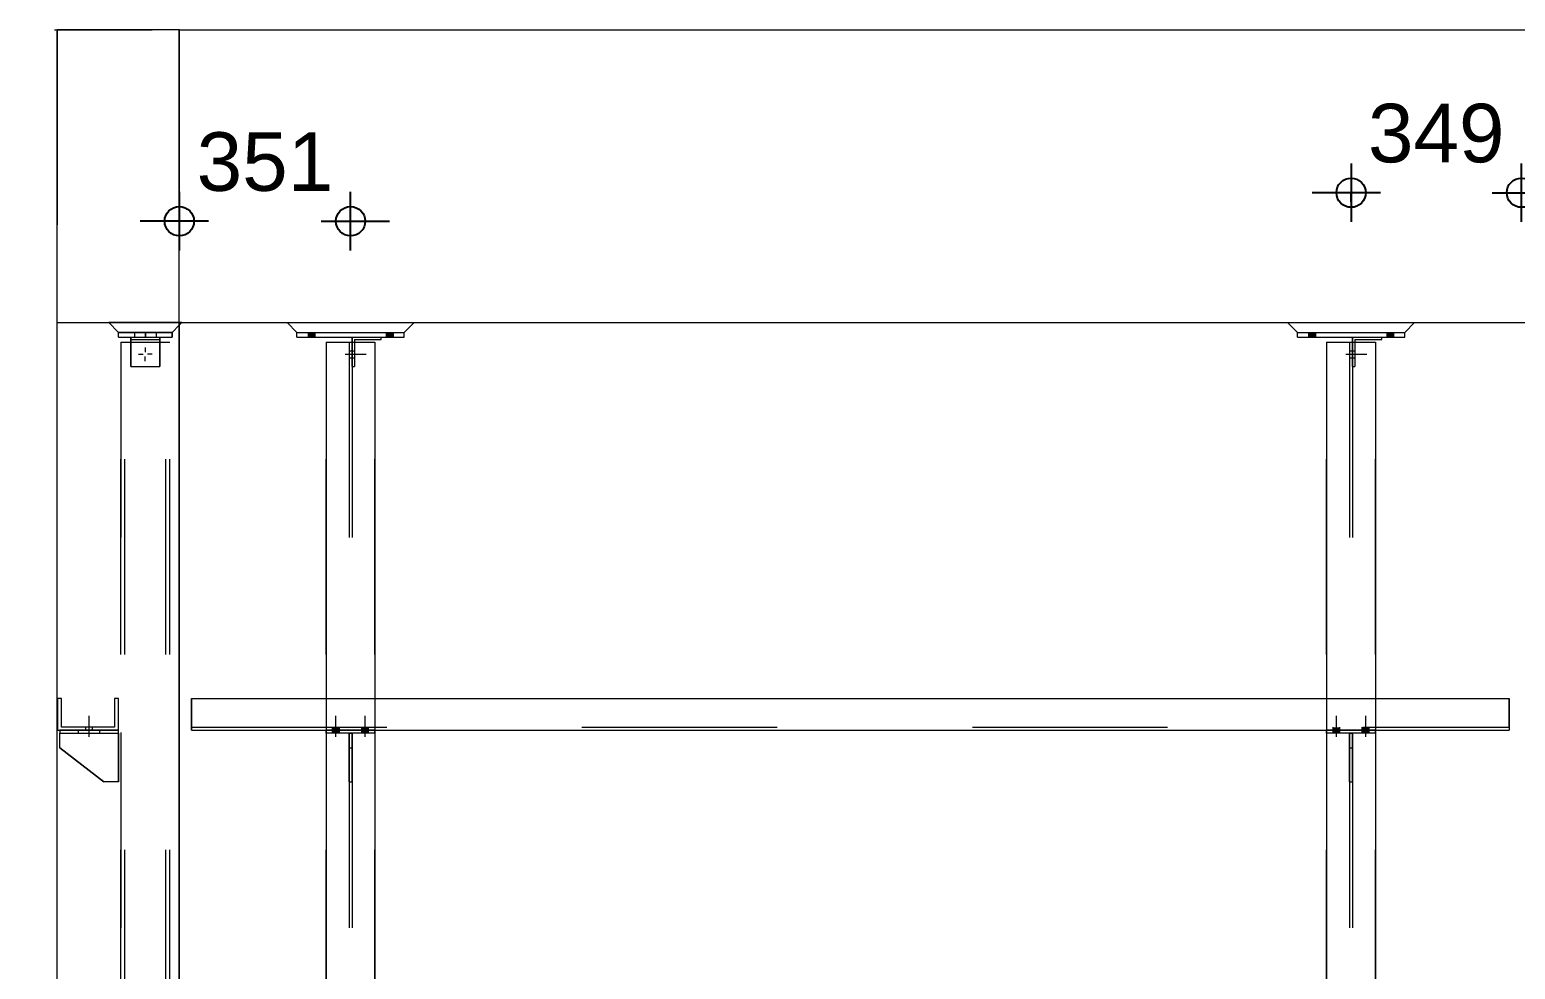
# Model space of a CAD drawing. Header units: millimetres. Extents: x 652937 to 1670132, y 1473552 to 2851037.
# Drawn here: x 663582.938 to 663585.982, y 1524535.315 to 1524537.24 of the extents above; entities that cross this region are included whole.
import ezdxf

# ---------------------------------------------------------------- set-up
doc = ezdxf.new("R2010")
doc.units = ezdxf.units.MM
for name, pattern in [('XKITLINE00', [0]), ('XKITLINE01', [4, 1, -1, 1, -1]), ('XKITLINE02', [4, 2, -2])]:
    doc.linetypes.add(name, pattern=pattern)
for name, color, linetype, lineweight in [('Bolt', 7, 'Continuous', 0), ('Part', 7, 'Continuous', 0), ('S-GRID', 7, 'Continuous', 9)]:
    doc.layers.add(name, color=color, linetype=linetype, lineweight=lineweight)
doc.layers.add('S-DIM', color=7, linetype='Continuous')
doc.styles.add('Arial', font='arial.ttf')
doc.dimstyles.new('Dim 40 - Cen', dxfattribs={"dimscale": 0.04, "dimtxt": 3, "dimasz": 1, "dimexe": 0, "dimexo": 1, "dimgap": 1.5, "dimtad": 1, "dimdec": 0, "dimlfac": 1000, "dimzin": 1, "dimdsep": 46, "dimtxsty": 'Arial', "dimblk": 'CEN1', "dimcen": 0.09, "dimclrd": 7, "dimclre": 7, "dimclrt": 7, "dimadec": 0, "dimazin": 0, "dimtfac": 1, "dimtdec": 0, "dimtix": 1, "dimtofl": 0, "dimtmove": 2, "dimatfit": 3, "dimfxl": 1, "dimtfill": 1, "dimtolj": 1, "dimtzin": 0, "dimarcsym": 1})

# ---------------------------------------------------------------- blocks, each defined once
blk = doc.blocks.new('*A39434467')
at = {"layer": 'S-GRID', "color": 7, "linetype": 'XKITLINE01', "lineweight": 0}
blk.add_line((-30.905117, -64.620099), (129.806536, -64.620099), dxfattribs=at)
blk = doc.blocks.new('*A39464470')
at = {"layer": 'Part', "color": 7, "linetype": 'XKITLINE00', "lineweight": 0}
for p, q in [((3.726976, -67.620099), (3.826996, -67.720099)), ((3.826996, -67.720099), (4.926996, -67.720099)), ((5.026976, -67.620099), (4.926996, -67.720099)), ((4.927106, -67.720099), (5.027126, -67.620099))]:
    blk.add_line(p, q, dxfattribs=at)
at = {"layer": 'Part', "color": 7, "linetype": 'XKITLINE02', "lineweight": 0}
for p, q in [((3.727126, -67.620099), (3.726976, -67.620099)), ((3.726976, -67.620099), (5.027126, -67.620099)), ((3.827106, -67.720099), (3.727126, -67.620099)), ((4.926996, -67.720099), (4.927106, -67.720099)), ((4.926996, -67.720099), (4.927106, -67.720099))]:
    blk.add_line(p, q, dxfattribs=at)
blk = doc.blocks.new('*A39474471')
at = {"layer": 'Bolt', "color": 7, "linetype": 'XKITLINE02', "lineweight": 0}
for p, q in [((4.322451, -67.945099), (4.537051, -67.945099)), ((4.362044, -67.910099), (4.392044, -67.910099)), ((4.362058, -67.980099), (4.392058, -67.980099)), ((4.392032, -67.910099), (4.417032, -67.910099)), ((4.392071, -67.980099), (4.417071, -67.980099))]:
    blk.add_line(p, q, dxfattribs=at)
blk = doc.blocks.new('*A39484472')
at = {"layer": 'Bolt'}
for points in [[(3.942, -67.77), (3.942, -67.72), (4.012, -67.72), (4.012, -67.77)], [(4.742, -67.77), (4.742, -67.72), (4.812, -67.72), (4.812, -67.77)]]:
    blk.add_hatch(color=7, dxfattribs=at).paths.add_polyline_path(points, flags=17)
at = {"layer": 'Bolt', "color": 7, "linetype": 'XKITLINE00', "lineweight": 0}
for p, q in [((3.942, -67.72), (3.942, -67.77)), ((3.977, -67.72), (3.977, -67.77)), ((4.012, -67.72), (4.012, -67.77)), ((4.742, -67.72), (4.742, -67.77)), ((4.777, -67.72), (4.777, -67.77)), ((4.812, -67.72), (4.812, -67.77))]:
    blk.add_line(p, q, dxfattribs=at)
blk = doc.blocks.new('*A39494473')
at = {"layer": 'Part', "color": 7, "linetype": 'XKITLINE00', "lineweight": 0}
for p, q in [((4.126876, -71.825099), (4.126876, -71.795099)), ((4.626996, -71.825099), (4.126876, -71.825099)), ((4.626876, -71.825099), (4.626876, -71.795099)), ((4.626996, -71.825099), (4.626876, -71.825099)), ((4.626996, -71.795099), (4.626996, -71.825099))]:
    blk.add_line(p, q, dxfattribs=at)
at = {"layer": 'Part', "color": 7, "linetype": 'XKITLINE02', "lineweight": 0}
for p, q in [((4.626996, -71.795099), (4.126876, -71.795099)), ((4.126996, -71.825099), (4.126996, -71.795099)), ((4.626876, -71.795099), (4.626996, -71.795099))]:
    blk.add_line(p, q, dxfattribs=at)
blk = doc.blocks.new('*A39574481')
at = {"layer": 'Part', "color": 7, "linetype": 'XKITLINE00', "lineweight": 0}
for p, q in [((-8.878107, -83.220099), (-8.878107, -64.620099)), ((-7.628107, -64.620099), (-8.878107, -64.620099)), ((-7.628107, -83.220099), (-7.628107, -64.620099)), ((-7.627707, -67.620099), (-7.627707, -83.220099)), ((-7.628107, -83.220099), (-8.878107, -83.220099))]:
    blk.add_line(p, q, dxfattribs=at)
at = {"layer": 'Part', "color": 7, "linetype": 'XKITLINE02', "lineweight": 0}
for p, q in [((-8.877707, -83.220099), (-8.877707, -64.620099)), ((-7.627707, -64.620099), (-7.628107, -64.620099)), ((-7.627707, -64.620099), (-7.627707, -67.620099)), ((-7.627707, -83.220099), (-7.628107, -83.220099))]:
    blk.add_line(p, q, dxfattribs=at)
blk = doc.blocks.new('*A39584482')
at = {"layer": 'Part', "color": 7, "linetype": 'XKITLINE02', "lineweight": 0}
for p, q in [((-8.225823, -83.020099), (-8.225823, -67.820099)), ((-8.225823, -67.820099), (-8.225723, -67.820099)), ((-8.225823, -67.820099), (-7.725723, -67.820099)), ((-8.225723, -67.820099), (-8.225723, -83.020099)), ((-8.185823, -83.020099), (-8.185823, -67.820099)), ((-8.185776, -83.020099), (-8.185776, -67.820099)), ((-8.18577, -83.020099), (-8.18577, -67.820099)), ((-8.185723, -83.020099), (-8.185723, -67.820099)), ((-7.765823, -83.020099), (-7.765823, -67.820099)), ((-7.765776, -83.020099), (-7.765776, -67.820099)), ((-7.76577, -83.020099), (-7.76577, -67.820099)), ((-7.765723, -83.020099), (-7.765723, -67.820099)), ((-7.725823, -83.020099), (-7.725823, -67.820099)), ((-7.725723, -83.020099), (-7.725723, -67.820099)), ((-8.225723, -83.020099), (-8.225823, -83.020099)), ((-8.225823, -83.020099), (-7.725723, -83.020099))]:
    blk.add_line(p, q, dxfattribs=at)
blk = doc.blocks.new('*A39594483')
at = {"layer": 'Part', "color": 7, "linetype": 'XKITLINE00', "lineweight": 0}
for p, q in [((-6.122986, -67.820099), (-6.122978, -67.820099)), ((-6.122986, -67.820099), (-6.122986, -71.470099)), ((-6.122986, -67.820099), (-5.622978, -67.820099)), ((-5.622986, -67.820099), (-5.622986, -71.470099)), ((-5.622894, -67.820099), (-5.622894, -71.470099)), ((-5.622886, -67.820099), (-5.622894, -67.820099)), ((-6.122986, -71.825099), (-6.122986, -78.970099)), ((-5.622986, -71.795099), (-5.622986, -78.970099)), ((-5.622894, -71.795099), (-5.622894, -78.970099)), ((-5.622986, -79.295099), (-5.622986, -83.020099)), ((-5.622894, -79.295099), (-5.622894, -83.020099)), ((-6.122986, -79.325099), (-6.122986, -83.020099)), ((-6.122986, -83.020099), (-6.122978, -83.020099)), ((-6.122986, -83.020099), (-5.622978, -83.020099)), ((-5.622894, -83.020099), (-5.622886, -83.020099))]:
    blk.add_line(p, q, dxfattribs=at)
at = {"layer": 'Part', "color": 7, "linetype": 'XKITLINE02', "lineweight": 0}
for p, q in [((-6.122978, -67.820099), (-6.122978, -83.020099)), ((-6.122894, -83.020099), (-6.122894, -67.820099)), ((-6.122894, -67.820099), (-6.122886, -67.820099)), ((-6.122886, -67.820099), (-6.122886, -83.020099)), ((-5.887978, -67.820099), (-5.887978, -83.020099)), ((-5.887894, -67.820099), (-5.887894, -83.020099)), ((-5.857978, -67.820099), (-5.857978, -83.020099)), ((-5.857894, -67.820099), (-5.857894, -83.020099)), ((-5.622978, -67.820099), (-5.622978, -83.020099)), ((-5.622978, -67.820099), (-5.622894, -67.820099)), ((-5.622978, -67.820099), (-5.622886, -67.820099)), ((-5.622886, -83.020099), (-5.622886, -67.820099)), ((-6.122986, -71.470099), (-6.122986, -71.825099)), ((-5.622986, -71.470099), (-5.622986, -71.795099)), ((-5.622894, -71.470099), (-5.622894, -71.795099)), ((-6.122986, -78.970099), (-6.122986, -79.325099)), ((-5.622986, -78.970099), (-5.622986, -79.295099)), ((-5.622894, -78.970099), (-5.622894, -79.295099)), ((-6.122886, -83.020099), (-6.122894, -83.020099)), ((-5.622978, -83.020099), (-5.622894, -83.020099)), ((-5.622978, -83.020099), (-5.622886, -83.020099))]:
    blk.add_line(p, q, dxfattribs=at)
blk = doc.blocks.new('*A39604484')
at = {"layer": 'Part', "color": 7, "linetype": 'XKITLINE02', "lineweight": 0}
for p, q in [((-8.850764, -71.825099), (-8.250758, -71.825099)), ((-8.850764, -71.975099), (-8.850764, -71.825099)), ((-8.850758, -71.975099), (-8.850758, -71.825099)), ((-8.250764, -72.325099), (-8.250764, -71.825099)), ((-8.250758, -71.825099), (-8.250758, -72.325099)), ((-8.850758, -71.975099), (-8.850764, -71.975099)), ((-8.850764, -71.975099), (-8.400764, -72.325099)), ((-8.400758, -72.325099), (-8.850758, -71.975099)), ((-8.250758, -72.325099), (-8.400764, -72.325099))]:
    blk.add_line(p, q, dxfattribs=at)
blk = doc.blocks.new('*A39654489')
at = {"layer": 'Part', "color": 7, "linetype": 'XKITLINE00', "lineweight": 0}
for p, q in [((-5.888112, -71.975099), (-5.888112, -71.825099)), ((-5.888112, -71.825099), (-5.858112, -71.825099)), ((-5.858112, -71.975099), (-5.858112, -71.825099)), ((-5.857991, -72.325099), (-5.857991, -71.825099)), ((-5.888022, -72.325099), (-5.888112, -71.975099)), ((-5.888112, -71.975099), (-5.858112, -71.975099)), ((-5.858112, -71.975099), (-5.858022, -72.325099)), ((-5.887991, -72.325099), (-5.888022, -72.325099)), ((-5.888022, -72.325099), (-5.857991, -72.325099))]:
    blk.add_line(p, q, dxfattribs=at)
at = {"layer": 'Part', "color": 7, "linetype": 'XKITLINE02', "lineweight": 0}
for p, q in [((-5.888112, -71.825099), (-5.887991, -71.825099)), ((-5.887991, -71.825099), (-5.887991, -72.325099)), ((-5.858112, -71.825099), (-5.857991, -71.825099)), ((-5.857991, -71.825099), (-5.858112, -71.825099))]:
    blk.add_line(p, q, dxfattribs=at)
blk = doc.blocks.new('*A39684492')
at = {"layer": 'Part', "color": 7, "linetype": 'XKITLINE02', "lineweight": 0}
for p, q in [((-8.250711, -71.795099), (-8.850811, -71.795099)), ((-8.850811, -71.795099), (-8.850811, -71.825099)), ((-8.850811, -71.825099), (-8.250711, -71.825099)), ((-8.850711, -71.795099), (-8.850711, -71.825099)), ((-8.250811, -71.825099), (-8.250811, -71.795099)), ((-8.250711, -71.825099), (-8.250711, -71.795099))]:
    blk.add_line(p, q, dxfattribs=at)
blk = doc.blocks.new('*A39694493')
at = {"layer": 'Bolt', "color": 7, "linetype": 'XKITLINE02', "lineweight": 0}
for p, q in [((-8.550791, -71.864699), (-8.550791, -71.650099)), ((-8.550731, -71.864699), (-8.550731, -71.650099)), ((-8.660798, -71.825099), (-8.660798, -71.795099)), ((-8.660738, -71.825099), (-8.660738, -71.795099)), ((-8.585798, -71.795099), (-8.585798, -71.765099)), ((-8.585738, -71.795099), (-8.585738, -71.765099)), ((-8.515784, -71.795099), (-8.515784, -71.765099)), ((-8.515724, -71.795099), (-8.515724, -71.765099)), ((-8.440784, -71.825099), (-8.440784, -71.795099)), ((-8.440724, -71.825099), (-8.440724, -71.795099))]:
    blk.add_line(p, q, dxfattribs=at)
blk = doc.blocks.new('*A39704494')
at = {"layer": 'Part', "color": 7, "linetype": 'XKITLINE02', "lineweight": 0}
for p, q in [((-7.600643, -67.620099), (-8.350904, -67.620099)), ((-8.350904, -67.620099), (-8.250883, -67.720099)), ((-8.250663, -67.720099), (-8.350643, -67.620099)), ((-8.250883, -67.720099), (-7.700663, -67.720099)), ((-7.700883, -67.720099), (-7.627707, -67.646908)), ((-7.700663, -67.720099), (-7.627707, -67.647158))]:
    blk.add_line(p, q, dxfattribs=at)
at = {"layer": 'Part', "color": 7, "linetype": 'XKITLINE00', "lineweight": 0}
for p, q in [((-7.627707, -67.646908), (-7.600904, -67.620099)), ((-7.627707, -67.647158), (-7.600643, -67.620099))]:
    blk.add_line(p, q, dxfattribs=at)
blk = doc.blocks.new('*A39714495')
at = {"layer": 'Bolt', "color": 7, "linetype": 'XKITLINE00', "lineweight": 0}
for p, q in [((-7.975776, -67.875099), (-7.975776, -67.921719)), ((-8.045776, -67.945099), (-7.999156, -67.945099)), ((-7.975776, -68.015099), (-7.975776, -67.968479)), ((-7.905776, -67.945099), (-7.952396, -67.945099))]:
    blk.add_line(p, q, dxfattribs=at)
blk = doc.blocks.new('*A39724496')
at = {"layer": 'Part', "color": 7, "linetype": 'XKITLINE02', "lineweight": 0}
for p, q in [((-8.250883, -67.770099), (-8.250883, -67.720099)), ((-8.250663, -67.720099), (-8.250883, -67.720099)), ((-7.700663, -67.720099), (-8.250883, -67.720099)), ((-8.250663, -67.770099), (-8.250663, -67.720099)), ((-7.700883, -67.720099), (-7.700883, -67.770099)), ((-7.700663, -67.770099), (-7.700663, -67.720099)), ((-8.250663, -67.770099), (-8.250883, -67.770099)), ((-8.250883, -67.770099), (-7.700663, -67.770099))]:
    blk.add_line(p, q, dxfattribs=at)
blk = doc.blocks.new('*A39734497')
at = {"layer": 'Part', "color": 7, "linetype": 'XKITLINE02', "lineweight": 0}
for p, q in [((-8.125836, -67.795099), (-8.125836, -67.770099)), ((-8.125836, -67.770099), (-8.125776, -67.770099)), ((-8.125836, -67.770099), (-7.825776, -67.770099)), ((-8.125781, -67.795099), (-8.125836, -67.795099)), ((-8.125836, -67.795099), (-7.825781, -67.795099)), ((-8.125781, -68.070099), (-8.125781, -67.795099)), ((-8.125776, -67.770099), (-8.125776, -68.070099)), ((-7.825836, -67.770099), (-7.825836, -67.795099)), ((-7.825781, -67.795099), (-7.825781, -68.070099)), ((-7.825776, -68.070099), (-7.825776, -67.770099)), ((-8.125776, -68.070099), (-8.125781, -68.070099)), ((-8.125781, -68.070099), (-7.825776, -68.070099))]:
    blk.add_line(p, q, dxfattribs=at)
blk = doc.blocks.new('*A39744498')
at = {"layer": 'Bolt', "color": 7, "linetype": 'XKITLINE02', "lineweight": 0}
for p, q in [((-8.08586, -67.720099), (-8.08586, -67.770099)), ((-8.0857, -67.720099), (-8.0857, -67.770099)), ((-7.975853, -67.720099), (-7.975853, -67.770099)), ((-7.975693, -67.720099), (-7.975693, -67.770099)), ((-7.865846, -67.720099), (-7.865846, -67.770099)), ((-7.865686, -67.720099), (-7.865686, -67.770099))]:
    blk.add_line(p, q, dxfattribs=at)
blk = doc.blocks.new('*A39754499')
at = {"layer": 'Bolt'}
for points in [[(-5.988, -71.765), (-5.988, -71.795), (-6.058, -71.795), (-6.058, -71.765)], [(-5.988, -71.795), (-5.988, -71.825), (-6.058, -71.825), (-6.058, -71.795)], [(-5.688, -71.765), (-5.688, -71.795), (-5.758, -71.795), (-5.758, -71.765)], [(-5.688, -71.795), (-5.688, -71.825), (-5.758, -71.825), (-5.758, -71.795)]]:
    blk.add_hatch(color=7, dxfattribs=at).paths.add_polyline_path(points, flags=17)
at = {"layer": 'Bolt', "color": 7, "linetype": 'XKITLINE00', "lineweight": 0}
for p, q in [((-6.023, -71.865), (-6.023, -71.65)), ((-5.723, -71.865), (-5.723, -71.65)), ((-6.058, -71.795), (-6.058, -71.765)), ((-6.058, -71.825), (-6.058, -71.795)), ((-5.988, -71.795), (-5.988, -71.765)), ((-5.988, -71.825), (-5.988, -71.795)), ((-5.758, -71.795), (-5.758, -71.765)), ((-5.758, -71.825), (-5.758, -71.795)), ((-5.688, -71.795), (-5.688, -71.765)), ((-5.688, -71.825), (-5.688, -71.795))]:
    blk.add_line(p, q, dxfattribs=at)
blk = doc.blocks.new('*A39764500')
at = {"layer": 'Part', "color": 7, "linetype": 'XKITLINE00', "lineweight": 0}
for p, q in [((-6.422991, -67.770099), (-6.422991, -67.720099)), ((-6.422991, -67.720099), (-5.322991, -67.720099)), ((-5.322991, -67.770099), (-5.322991, -67.720099)), ((-5.322881, -67.770099), (-5.322881, -67.720099)), ((-6.422991, -67.770099), (-5.322881, -67.770099))]:
    blk.add_line(p, q, dxfattribs=at)
at = {"layer": 'Part', "color": 7, "linetype": 'XKITLINE02', "lineweight": 0}
for p, q in [((-6.422881, -67.770099), (-6.422881, -67.720099)), ((-5.322881, -67.720099), (-5.322991, -67.720099)), ((-5.322991, -67.720099), (-5.322881, -67.720099))]:
    blk.add_line(p, q, dxfattribs=at)
blk = doc.blocks.new('*A39774501')
at = {"layer": 'Part', "color": 7, "linetype": 'XKITLINE00', "lineweight": 0}
for p, q in [((-5.857966, -67.770099), (-5.857966, -67.820099)), ((-5.832966, -67.795099), (-5.832966, -67.820099)), ((-5.832966, -67.795099), (-5.557966, -67.795099)), ((-5.832906, -67.795099), (-5.832906, -67.820099)), ((-5.557966, -67.795099), (-5.557966, -67.770099)), ((-5.557906, -67.795099), (-5.557906, -67.770099))]:
    blk.add_line(p, q, dxfattribs=at)
at = {"layer": 'Part', "color": 7, "linetype": 'XKITLINE02', "lineweight": 0}
for p, q in [((-5.857966, -67.770099), (-5.557906, -67.770099)), ((-5.857966, -67.820099), (-5.857966, -68.070099)), ((-5.857906, -68.070099), (-5.857906, -67.770099)), ((-5.832966, -67.820099), (-5.832966, -68.070099)), ((-5.832906, -67.820099), (-5.832906, -68.070099)), ((-5.557906, -67.795099), (-5.557966, -67.795099)), ((-5.557966, -67.795099), (-5.557906, -67.795099)), ((-5.857966, -68.070099), (-5.832906, -68.070099))]:
    blk.add_line(p, q, dxfattribs=at)
blk = doc.blocks.new('*A39784502')
at = {"layer": 'Part', "color": 7, "linetype": 'XKITLINE00', "lineweight": 0}
for p, q in [((-6.523012, -67.620099), (-6.422991, -67.720099)), ((-6.422991, -67.720099), (-5.322991, -67.720099)), ((-5.223012, -67.620099), (-5.322991, -67.720099)), ((-5.322881, -67.720099), (-5.222861, -67.620099))]:
    blk.add_line(p, q, dxfattribs=at)
at = {"layer": 'Part', "color": 7, "linetype": 'XKITLINE02', "lineweight": 0}
for p, q in [((-6.522861, -67.620099), (-6.523012, -67.620099)), ((-6.523012, -67.620099), (-5.222861, -67.620099)), ((-6.422881, -67.720099), (-6.522861, -67.620099)), ((-5.322991, -67.720099), (-5.322881, -67.720099)), ((-5.322991, -67.720099), (-5.322881, -67.720099))]:
    blk.add_line(p, q, dxfattribs=at)
blk = doc.blocks.new('*A39794503')
at = {"layer": 'Bolt', "color": 7, "linetype": 'XKITLINE02', "lineweight": 0}
for p, q in [((-5.927536, -67.945099), (-5.712936, -67.945099)), ((-5.887943, -67.910099), (-5.857943, -67.910099)), ((-5.887929, -67.980099), (-5.857929, -67.980099)), ((-5.857956, -67.910099), (-5.832956, -67.910099)), ((-5.857917, -67.980099), (-5.832917, -67.980099))]:
    blk.add_line(p, q, dxfattribs=at)
blk = doc.blocks.new('*A39804504')
at = {"layer": 'Bolt'}
for points in [[(-6.308, -67.77), (-6.308, -67.72), (-6.238, -67.72), (-6.238, -67.77)], [(-5.508, -67.77), (-5.508, -67.72), (-5.438, -67.72), (-5.438, -67.77)]]:
    blk.add_hatch(color=7, dxfattribs=at).paths.add_polyline_path(points, flags=17)
at = {"layer": 'Bolt', "color": 7, "linetype": 'XKITLINE00', "lineweight": 0}
for p, q in [((-6.308, -67.72), (-6.308, -67.77)), ((-6.273, -67.72), (-6.273, -67.77)), ((-6.238, -67.72), (-6.238, -67.77)), ((-5.508, -67.72), (-5.508, -67.77)), ((-5.473, -67.72), (-5.473, -67.77)), ((-5.438, -67.72), (-5.438, -67.77))]:
    blk.add_line(p, q, dxfattribs=at)
blk = doc.blocks.new('*A39814505')
at = {"layer": 'Part', "color": 7, "linetype": 'XKITLINE00', "lineweight": 0}
for p, q in [((-6.123112, -71.825099), (-6.123112, -71.795099)), ((-5.622991, -71.825099), (-6.123112, -71.825099)), ((-5.623112, -71.825099), (-5.623112, -71.795099)), ((-5.622991, -71.825099), (-5.623112, -71.825099)), ((-5.622991, -71.795099), (-5.622991, -71.825099))]:
    blk.add_line(p, q, dxfattribs=at)
at = {"layer": 'Part', "color": 7, "linetype": 'XKITLINE02', "lineweight": 0}
for p, q in [((-5.622991, -71.795099), (-6.123112, -71.795099)), ((-6.122991, -71.825099), (-6.122991, -71.795099)), ((-5.623112, -71.795099), (-5.622991, -71.795099))]:
    blk.add_line(p, q, dxfattribs=at)
blk = doc.blocks.new('*A39824506')
at = {"layer": 'Part', "color": 7, "linetype": 'XKITLINE02', "lineweight": 0}
for p, q in [((-7.627268, -64.620099), (-8.877707, -64.620099)), ((-8.877707, -64.620099), (-8.877707, -67.620099)), ((-7.627707, -67.620099), (-7.627707, -64.620099)), ((-8.877707, -67.620099), (-7.627268, -67.620099))]:
    blk.add_line(p, q, dxfattribs=at)
blk = doc.blocks.new('*A39914515')
at = {"layer": 'Part', "color": 7, "linetype": 'XKITLINE02', "lineweight": 0}
for p, q in [((-8.876137, -71.470099), (-8.875594, -71.470099)), ((-8.836137, -71.470099), (-8.876137, -71.470099)), ((-8.876137, -71.470099), (-8.876137, -71.795099)), ((-8.836137, -71.470099), (-8.835594, -71.470099)), ((-8.836137, -71.765099), (-8.836137, -71.470099)), ((-8.291137, -71.470099), (-8.290594, -71.470099)), ((-8.251137, -71.470099), (-8.291137, -71.470099)), ((-8.291137, -71.470099), (-8.291137, -71.765099)), ((-8.251137, -71.470099), (-8.250594, -71.470099)), ((-8.251137, -71.795099), (-8.251137, -71.470099)), ((-8.876137, -71.795099), (-8.875594, -71.795099)), ((-8.876137, -71.795099), (-8.251137, -71.795099)), ((-8.836137, -71.765099), (-8.835594, -71.765099)), ((-8.291137, -71.765099), (-8.836137, -71.765099)), ((-8.291137, -71.765099), (-8.290594, -71.765099)), ((-8.251137, -71.795099), (-8.250594, -71.795099))]:
    blk.add_line(p, q, dxfattribs=at)
blk = doc.blocks.new('*A40484572')
at = {"layer": 'Part', "color": 7, "linetype": 'XKITLINE00', "lineweight": 0}
for p, q in [((4.127001, -67.820099), (4.127009, -67.820099)), ((4.127001, -67.820099), (4.127001, -71.470099)), ((4.127001, -67.820099), (4.627009, -67.820099)), ((4.627001, -67.820099), (4.627001, -71.470099)), ((4.627093, -67.820099), (4.627093, -71.470099)), ((4.627101, -67.820099), (4.627093, -67.820099)), ((4.127001, -71.825099), (4.127001, -78.970099)), ((4.627001, -71.795099), (4.627001, -78.970099)), ((4.627093, -71.795099), (4.627093, -78.970099)), ((4.627001, -79.295099), (4.627001, -83.020099)), ((4.627093, -79.295099), (4.627093, -83.020099)), ((4.127001, -79.325099), (4.127001, -83.020099)), ((4.127001, -83.020099), (4.127009, -83.020099)), ((4.127001, -83.020099), (4.627009, -83.020099)), ((4.627093, -83.020099), (4.627101, -83.020099))]:
    blk.add_line(p, q, dxfattribs=at)
at = {"layer": 'Part', "color": 7, "linetype": 'XKITLINE02', "lineweight": 0}
for p, q in [((4.127009, -67.820099), (4.127009, -83.020099)), ((4.127093, -83.020099), (4.127093, -67.820099)), ((4.127093, -67.820099), (4.127101, -67.820099)), ((4.127101, -67.820099), (4.127101, -83.020099)), ((4.362009, -67.820099), (4.362009, -83.020099)), ((4.362093, -67.820099), (4.362093, -83.020099)), ((4.392009, -67.820099), (4.392009, -83.020099)), ((4.392093, -67.820099), (4.392093, -83.020099)), ((4.627009, -67.820099), (4.627009, -83.020099)), ((4.627009, -67.820099), (4.627093, -67.820099)), ((4.627009, -67.820099), (4.627101, -67.820099)), ((4.627101, -83.020099), (4.627101, -67.820099)), ((4.127001, -71.470099), (4.127001, -71.825099)), ((4.627001, -71.470099), (4.627001, -71.795099)), ((4.627093, -71.470099), (4.627093, -71.795099)), ((4.127001, -78.970099), (4.127001, -79.325099)), ((4.627001, -78.970099), (4.627001, -79.295099)), ((4.627093, -78.970099), (4.627093, -79.295099)), ((4.127101, -83.020099), (4.127093, -83.020099)), ((4.627009, -83.020099), (4.627093, -83.020099)), ((4.627009, -83.020099), (4.627101, -83.020099))]:
    blk.add_line(p, q, dxfattribs=at)
blk = doc.blocks.new('*A40534577')
at = {"layer": 'Part', "color": 7, "linetype": 'XKITLINE00', "lineweight": 0}
for p, q in [((4.361876, -71.975099), (4.361876, -71.825099)), ((4.361876, -71.825099), (4.391876, -71.825099)), ((4.391876, -71.975099), (4.391876, -71.825099)), ((4.391996, -72.325099), (4.391996, -71.825099)), ((4.361966, -72.325099), (4.361876, -71.975099)), ((4.361876, -71.975099), (4.391876, -71.975099)), ((4.391876, -71.975099), (4.391966, -72.325099)), ((4.361996, -72.325099), (4.361966, -72.325099)), ((4.361966, -72.325099), (4.391996, -72.325099))]:
    blk.add_line(p, q, dxfattribs=at)
at = {"layer": 'Part', "color": 7, "linetype": 'XKITLINE02', "lineweight": 0}
for p, q in [((4.361876, -71.825099), (4.361996, -71.825099)), ((4.361996, -71.825099), (4.361996, -72.325099)), ((4.391876, -71.825099), (4.391996, -71.825099)), ((4.391996, -71.825099), (4.391876, -71.825099))]:
    blk.add_line(p, q, dxfattribs=at)
blk = doc.blocks.new('*A40814605')
at = {"layer": 'Part', "color": 7, "linetype": 'XKITLINE00', "lineweight": 0}
for p, q in [((-7.502966, -71.470099), (5.997055, -71.470099)), ((-7.502966, -71.470099), (-7.502966, -71.795099)), ((5.997061, -71.470099), (5.997055, -71.470099)), ((5.997055, -71.470099), (5.997055, -71.795099)), ((5.997145, -71.470099), (5.997139, -71.470099)), ((5.997139, -71.470099), (5.997139, -71.765099)), ((-7.502966, -71.795099), (5.997055, -71.795099)), ((5.997145, -71.765099), (5.997145, -71.795099))]:
    blk.add_line(p, q, dxfattribs=at)
at = {"layer": 'Part', "color": 7, "linetype": 'XKITLINE02', "lineweight": 0}
for p, q in [((-7.50296, -71.765099), (-7.50296, -71.470099)), ((-7.502881, -71.765099), (-7.502881, -71.470099)), ((-7.502876, -71.795099), (-7.502876, -71.470099)), ((5.997055, -71.470099), (5.997145, -71.470099)), ((5.997061, -71.765099), (5.997061, -71.470099)), ((5.997145, -71.470099), (5.997145, -71.765099)), ((-7.50296, -71.765099), (5.997139, -71.765099)), ((5.997055, -71.795099), (5.997145, -71.795099)), ((5.997055, -71.795099), (5.997145, -71.795099)), ((5.997139, -71.765099), (5.997061, -71.765099))]:
    blk.add_line(p, q, dxfattribs=at)
blk = doc.blocks.new('*A40824606')
at = {"layer": 'Bolt'}
for points in [[(4.262, -71.765), (4.262, -71.795), (4.192, -71.795), (4.192, -71.765)], [(4.262, -71.795), (4.262, -71.825), (4.192, -71.825), (4.192, -71.795)], [(4.562, -71.765), (4.562, -71.795), (4.492, -71.795), (4.492, -71.765)], [(4.562, -71.795), (4.562, -71.825), (4.492, -71.825), (4.492, -71.795)]]:
    blk.add_hatch(color=7, dxfattribs=at).paths.add_polyline_path(points, flags=17)
at = {"layer": 'Bolt', "color": 7, "linetype": 'XKITLINE00', "lineweight": 0}
for p, q in [((4.227, -71.865), (4.227, -71.65)), ((4.527, -71.865), (4.527, -71.65)), ((4.192, -71.795), (4.192, -71.765)), ((4.192, -71.825), (4.192, -71.795)), ((4.262, -71.795), (4.262, -71.765)), ((4.262, -71.825), (4.262, -71.795)), ((4.492, -71.795), (4.492, -71.765)), ((4.492, -71.825), (4.492, -71.795)), ((4.562, -71.795), (4.562, -71.765)), ((4.562, -71.825), (4.562, -71.795))]:
    blk.add_line(p, q, dxfattribs=at)
blk = doc.blocks.new('*A40834607')
at = {"layer": 'Part', "color": 7, "linetype": 'XKITLINE00', "lineweight": 0}
for p, q in [((3.826996, -67.770099), (3.826996, -67.720099)), ((3.826996, -67.720099), (4.926996, -67.720099)), ((4.926996, -67.770099), (4.926996, -67.720099)), ((4.927106, -67.770099), (4.927106, -67.720099)), ((3.826996, -67.770099), (4.927106, -67.770099))]:
    blk.add_line(p, q, dxfattribs=at)
at = {"layer": 'Part', "color": 7, "linetype": 'XKITLINE02', "lineweight": 0}
for p, q in [((3.827106, -67.770099), (3.827106, -67.720099)), ((4.927106, -67.720099), (4.926996, -67.720099)), ((4.926996, -67.720099), (4.927106, -67.720099))]:
    blk.add_line(p, q, dxfattribs=at)
blk = doc.blocks.new('*A40844608')
at = {"layer": 'Part', "color": 7, "linetype": 'XKITLINE00', "lineweight": 0}
for p, q in [((4.392021, -67.770099), (4.392021, -67.820099)), ((4.417021, -67.795099), (4.417021, -67.820099)), ((4.417021, -67.795099), (4.692021, -67.795099)), ((4.417081, -67.795099), (4.417081, -67.820099)), ((4.692021, -67.795099), (4.692021, -67.770099)), ((4.692081, -67.795099), (4.692081, -67.770099))]:
    blk.add_line(p, q, dxfattribs=at)
at = {"layer": 'Part', "color": 7, "linetype": 'XKITLINE02', "lineweight": 0}
for p, q in [((4.392021, -67.770099), (4.692081, -67.770099)), ((4.392021, -67.820099), (4.392021, -68.070099)), ((4.392081, -68.070099), (4.392081, -67.770099)), ((4.417021, -67.820099), (4.417021, -68.070099)), ((4.417081, -67.820099), (4.417081, -68.070099)), ((4.692081, -67.795099), (4.692021, -67.795099)), ((4.692021, -67.795099), (4.692081, -67.795099)), ((4.392021, -68.070099), (4.417081, -68.070099))]:
    blk.add_line(p, q, dxfattribs=at)
blk = doc.blocks.new('*A44785002')
at = {"layer": 'Part', "color": 7, "linetype": 'XKITLINE00', "lineweight": 0}
for p, q in [((-7.628107, -67.620099), (-7.628107, -64.620099)), ((-7.628107, -64.620099), (44.365166, -64.620099)), ((-7.628107, -67.620099), (44.365166, -67.620099))]:
    blk.add_line(p, q, dxfattribs=at)
at = {"layer": 'Part', "color": 7, "linetype": 'XKITLINE02', "lineweight": 0}
for p, q in [((-7.628107, -64.620099), (-7.627854, -64.620099)), ((-7.627854, -64.620099), (-7.627854, -67.620099)), ((-7.627854, -67.620099), (-7.628107, -67.620099))]:
    blk.add_line(p, q, dxfattribs=at)
blk = doc.blocks.new('CEN1')
at = {"color": 7}
for p, q in [((0, 1.5), (0, -1.5)), ((1.5, 0), (-1.5, 0))]:
    blk.add_line(p, q, dxfattribs=at)
blk.add_circle((0, 0), 0.75, dxfattribs=at)
blk = doc.blocks.new('*D5605')
at = {"layer": 'Defpoints', "color": 7, "transparency": 16777216}
for p in [(663583.5952, 1524536.848), (663583.2443, 1524536.8087), (663583.5952, 1524536.8087)]:
    blk.add_point(p, dxfattribs=at)
at = {"layer": 'S-DIM', "color": 7, "lineweight": -2, "transparency": 16777216}
for p, q in [((663583.2043, 1524536.848), (663583.1643, 1524536.848)), ((663583.2443, 1524536.8487), (663583.2443, 1524536.848)), ((663583.5952, 1524536.8487), (663583.5952, 1524536.848)), ((663583.6352, 1524536.848), (663583.6752, 1524536.848))]:
    blk.add_line(p, q, dxfattribs=at)
at = {"layer": 'S-DIM', "color": 7, "lineweight": -2, "transparency": 16777216, "xscale": 0.04, "yscale": 0.04, "zscale": 0.04}
blk.add_blockref('CEN1', (663583.2443, 1524536.848), dxfattribs=at)
at = {"layer": 'S-DIM', "color": 7, "lineweight": -2, "transparency": 16777216, "xscale": 0.04, "yscale": 0.04, "zscale": 0.04, "rotation": 180}
blk.add_blockref('CEN1', (663583.5952, 1524536.848), dxfattribs=at)
at = {"layer": 'S-DIM', "color": 7, "transparency": 16777216, "insert": (663583.4197, 1524536.9693), "char_height": 0.12, "attachment_point": 5, "style": 'Arial', "bg_fill": 3, "box_fill_scale": 1.1, "bg_fill_color": 256, "bg_fill_true_color": 13158600, "bg_fill_transparency": 0}
blk.add_mtext('\\A1;351', dxfattribs=at)
blk = doc.blocks.new('*D5606')
at = {"layer": 'Defpoints', "color": 7, "transparency": 16777216}
for p in [(663585.6452, 1524536.9064), (663585.6452, 1524536.848), (663585.9943, 1524536.848)]:
    blk.add_point(p, dxfattribs=at)
at = {"layer": 'S-DIM', "color": 7, "lineweight": -2, "transparency": 16777216}
for p, q in [((663585.6052, 1524536.9064), (663585.5652, 1524536.9064)), ((663585.6452, 1524536.888), (663585.6452, 1524536.9064)), ((663585.9943, 1524536.888), (663585.9943, 1524536.9064)), ((663586.0343, 1524536.9064), (663586.0743, 1524536.9064))]:
    blk.add_line(p, q, dxfattribs=at)
at = {"layer": 'S-DIM', "color": 7, "lineweight": -2, "transparency": 16777216, "xscale": 0.04, "yscale": 0.04, "zscale": 0.04}
blk.add_blockref('CEN1', (663585.6452, 1524536.9064), dxfattribs=at)
at = {"layer": 'S-DIM', "color": 7, "lineweight": -2, "transparency": 16777216, "xscale": 0.04, "yscale": 0.04, "zscale": 0.04, "rotation": 180}
blk.add_blockref('CEN1', (663585.9943, 1524536.9064), dxfattribs=at)
at = {"layer": 'S-DIM', "color": 7, "transparency": 16777216, "insert": (663585.8197, 1524537.0277), "char_height": 0.12, "attachment_point": 5, "style": 'Arial', "bg_fill": 3, "box_fill_scale": 1.1, "bg_fill_color": 256, "bg_fill_true_color": 13158600, "bg_fill_transparency": 0}
blk.add_mtext('\\A1;349', dxfattribs=at)

msp = doc.modelspace()

# ---------------------------------------------------------------- block references
at = {"color": 7, "lineweight": 0, "xscale": 0.2, "yscale": 0.2, "zscale": 0.2}
for name in ['*A39434467', '*A39574481', '*A39824506', '*A44785002', '*A39704494', '*A39784502', '*A39464470', '*A39724496', '*A39734497', '*A39744498', '*A39764500', '*A39804504', '*A39774501', '*A40834607', '*A39484472', '*A40844608', '*A39584482', '*A39714495', '*A39594483', '*A39794503', '*A40484572', '*A39474471', '*A39914515', '*A40814605', '*A39694493', '*A39754499', '*A40824606', '*A39684492', '*A39604484', '*A39814505', '*A39654489', '*A39494473', '*A40534577']:
    msp.add_blockref(name, (663584.7698, 1524550.1643), dxfattribs=at)

# ---------------------------------------------------------------- next in the draw order: dimensions: what is measured, and where the dimension line sits
at = {"layer": 'S-DIM', "color": 7}
for base, p1, p2, picture, middle in [((663585.6452, 1524536.9064), (663585.9943, 1524536.848), (663585.6452, 1524536.848), '*D5606', (663585.8197, 1524537.0277)), ((663583.5952, 1524536.848), (663583.2443, 1524536.8087), (663583.5952, 1524536.8087), '*D5605', (663583.4197, 1524536.9693))]:
    dim = msp.add_linear_dim(base=base, p1=p1, p2=p2, dimstyle='Dim 40 - Cen', override={"dimclrd": 7, "dimclre": 7, "dimclrt": 7}, dxfattribs=at)
    dim.commit()
    dim.dimension.update_dxf_attribs({"geometry": picture, "text_midpoint": middle})

doc.saveas('drawing.dxf')
